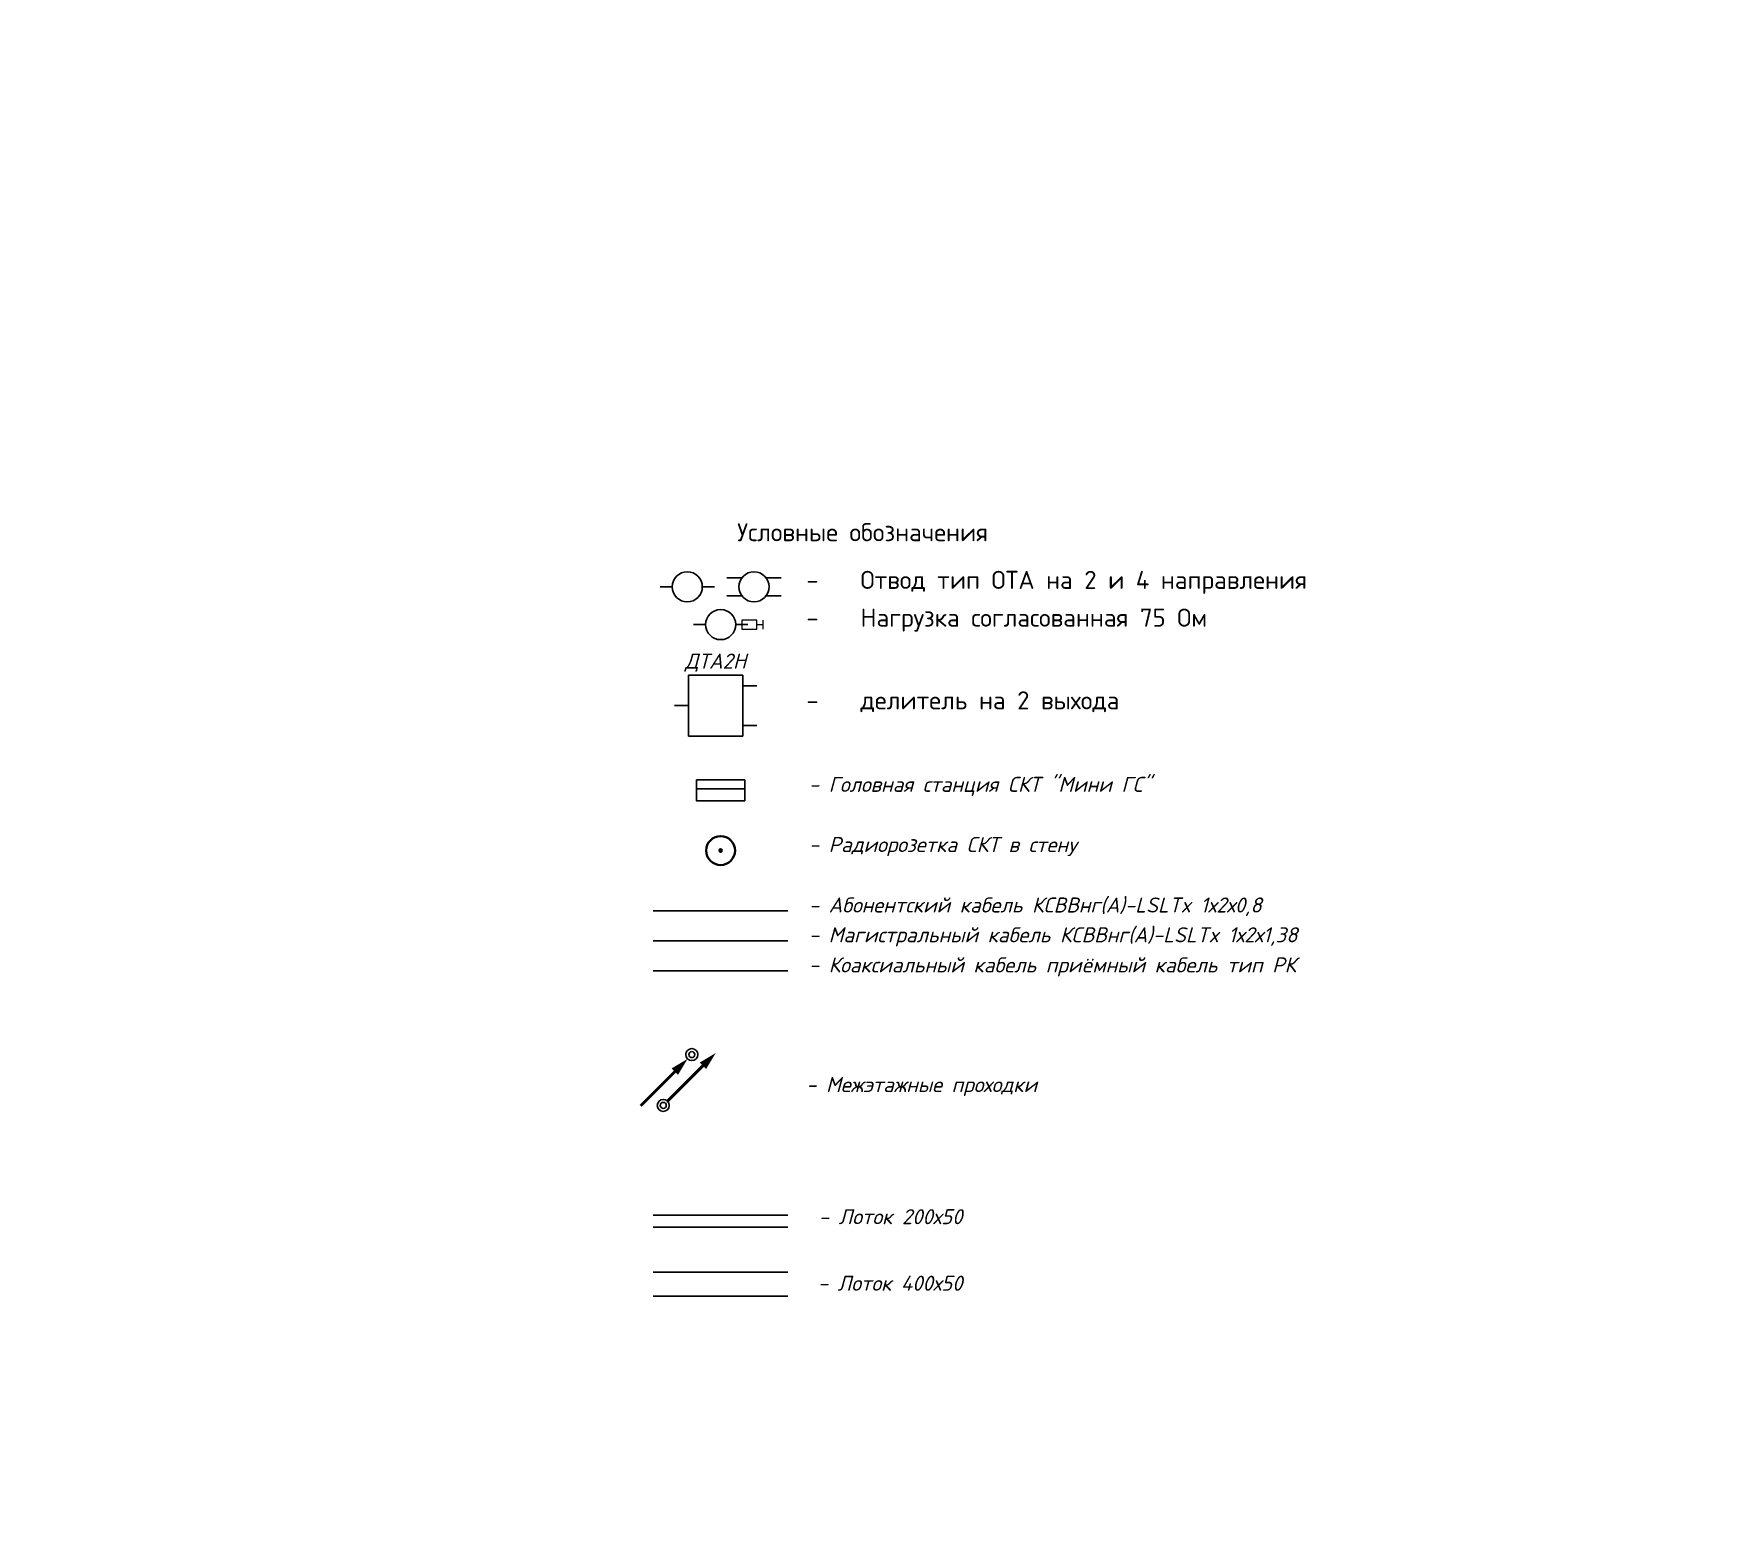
# Model space of a CAD drawing. Header units: millimetres. Extents: x 6978 to 1314263, y -121946 to 20667.
# Drawn here: x 53453 to 81423, y -117034 to -92144 of the extents above; entities that cross this region are included whole.
import ezdxf

# ---------------------------------------------------------------- set-up
doc = ezdxf.new("R2010")
doc.units = ezdxf.units.MM
doc.set_wipeout_variables(frame=1)
doc.linetypes.add('$AUDIT_BAD_LTYPE2', pattern=[0, 0, 0])
doc.layers.get('Defpoints').update_dxf_attribs({"lineweight": 50, "true_color": 0xbeff1a})
for name, color, linetype, lineweight in [('СС Текст', 7, 'Continuous', 25), ('СС_Схема', 7, 'Continuous', 30), ('ТВ. Абонентская', 3, 'Continuous', 30), ('текст', 7, 'Continuous', 13), ('Текст Радио', 7, 'Continuous', 20), ('Часофикация', 250, 'Continuous', 20)]:
    doc.layers.add(name, color=color, linetype=linetype, lineweight=lineweight)
doc.styles.add('DEN', font='isocpeur.ttf', dxfattribs={"height": 300})
doc.styles.add('ISOCPEUR', font='isocpeui.ttf', dxfattribs={"height": 2.5})

# ---------------------------------------------------------------- blocks, each defined once
blk = doc.blocks.new('*U271')
at = {"color": 0}
blk.add_lwpolyline([(-0.71, -0.71, 0, 1.5, 0), (-2.83, -2.83, 2, 2, 0)], format="xyseb", dxfattribs=at)
at = {"color": 0, "const_width": 0.5}
blk.add_lwpolyline([(-8.5, -8.5), (-2.83, -2.83)], dxfattribs=at)
at = {"color": 0}
for radius in [1, 0.5]:
    blk.add_circle((0, 0), radius, dxfattribs=at)
blk = doc.blocks.new('*U270')
at = {"color": 0}
blk.add_lwpolyline([(8.71, 8.71, 0, 1.5, 0), (6.59, 6.59, 2, 2, 0)], format="xyseb", dxfattribs=at)
at = {"color": 0, "const_width": 0.5}
blk.add_lwpolyline([(0.71, 0.71), (6.59, 6.59)], dxfattribs=at)
at = {"color": 0}
for radius in [1, 0.5]:
    blk.add_circle((0, 0), radius, dxfattribs=at)
blk = doc.blocks.new('*U275')
at = {"color": 0, "lineweight": 30}
blk.add_lwpolyline([(800, 0), (800, 350), (0, 350), (0, 0)], close=True, dxfattribs=at)
blk.add_lwpolyline([(800, 200), (0, 200)], dxfattribs=at)
blk = doc.blocks.new('A$C13B90458')
at = {"lineweight": 40}
for radius in [200, 18.8]:
    blk.add_circle((0, 0), radius, dxfattribs=at)
blk = doc.blocks.new('*U290')
for p, q in [((0, 0), (0, 10.09)), ((0, 10.09), (9, 10.09)), ((9, 10.09), (9, 0)), ((9, 8.33), (11.33, 8.33)), ((-2.33, 5.05), (0, 5.05)), ((9, 0), (0, 0)), ((9, 1.77), (11.33, 1.77))]:
    blk.add_line(p, q)
at = {"style": 'ISOCPEUR'}
blk.add_attdef('НАЗВАНИЕ', (-0.61, 11.2), '', height=2.5, dxfattribs=at)
blk = doc.blocks.new('*U292')
at = {"color": 0, "lineweight": 30}
for p, q in [((0, 250), (0, 450)), ((0, -450), (0, -250))]:
    blk.add_line(p, q, dxfattribs=at)
at = {"color": 0, "linetype": '$AUDIT_BAD_LTYPE2', "lineweight": 30}
blk.add_circle((0, 0), 250, dxfattribs=at)
blk = doc.blocks.new('*U291')
at = {"color": 0, "lineweight": 30}
for p, q in [((-150, 200), (-150, 450)), ((150, 200), (150, 450)), ((-150, -450), (-150, -200)), ((150, -450), (150, -200))]:
    blk.add_line(p, q, dxfattribs=at)
at = {"color": 0, "linetype": '$AUDIT_BAD_LTYPE2', "lineweight": 30}
blk.add_circle((0, 0), 250, dxfattribs=at)
blk = doc.blocks.new('Нагр 75 Ом')
for points in [[(2.5, 0), (3.5, 0)], [(3.5, 0.75), (3.5, -0.75)]]:
    blk.add_lwpolyline(points)
at = {"layer": 'Часофикация'}
blk.add_lwpolyline([(2.5, 0.75), (0, 0.75), (0, -0.75), (2.5, -0.75)], close=True, dxfattribs=at)

msp = doc.modelspace()

# ---------------------------------------------------------------- linework, layer by layer
at = {"layer": 'Defpoints'}
msp.add_ray((132281.7, 0), (0, -1), dxfattribs=at)

# ---------------------------------------------------------------- wipeouts: each hides what was drawn before it
msp.add_wipeout([(53452.5, -92948.6), (54121.6, -117034.3), (81423.1, -116949.1), (81187.8, -92144)]).dxf.layer = 'Текст Радио'

# ---------------------------------------------------------------- next in the draw order: linework, layer by layer
at = {"layer": 'СС_Схема', "color": 3}
msp.add_line((63752.5, -106720.7), (65991.3, -106720.7), dxfattribs=at)
at = {"layer": 'СС_Схема', "color": 1}
msp.add_line((63752.5, -107220.7), (65991.3, -107220.7), dxfattribs=at)
at = {"layer": 'СС_Схема', "color": 4}
msp.add_line((63752.5, -107720.7), (65991.3, -107720.7), dxfattribs=at)
at = {"layer": 'СС_Схема', "color": 67, "true_color": 0x727430}
for p, q in [((65991.3, -111780.3), (63752.5, -111780.3)), ((63752.5, -111980.3), (65991.3, -111980.3)), ((65991.3, -112726.5), (63752.5, -112726.5)), ((63752.5, -113126.5), (65991.3, -113126.5))]:
    msp.add_line(p, q, dxfattribs=at)

# ---------------------------------------------------------------- next in the draw order: block references
at = {"layer": 'СС Текст', "color": 3, "rotation": 270}
for name, p in [('*U292', (64317.6, -101337.3)), ('*U291', (65426.3, -101337.3)), ('*U292', (64871.9, -101965.1))]:
    msp.add_blockref(name, p, dxfattribs=at)
at = {"layer": 'СС_Схема', "xscale": 100, "yscale": 100, "zscale": 100}
msp.add_blockref('*U290', (64338.7, -103816.8), dxfattribs=at).add_auto_attribs({'НАЗВАНИЕ': 'ДТА2Н'})
at = {"layer": 'СС_Схема', "color": 5, "lineweight": 30}
msp.add_blockref('*U275', (64471.9, -104895.7), dxfattribs=at)
at = {"layer": 'СС_Схема', "color": 67, "true_color": 0x727430, "xscale": 100, "yscale": 100, "zscale": 100}
for name, p in [('*U271', (64393.1, -109111.7)), ('*U270', (63919, -109955.7))]:
    msp.add_blockref(name, p, dxfattribs=at)
at = {"layer": 'ТВ. Абонентская', "lineweight": 30, "ltscale": 5, "xscale": 1.2, "yscale": 1.2, "zscale": 1.2}
msp.add_blockref('A$C13B90458', (64871.9, -105720.7), dxfattribs=at)
at = {"layer": 'Текст Радио', "xscale": 100, "yscale": 100, "zscale": 100}
msp.add_blockref('Нагр 75 Ом', (65221.9, -101965.1), dxfattribs=at)

# ---------------------------------------------------------------- next in the draw order: texts
at = {"layer": 'СС_Схема', "ltscale": 100, "char_height": 250, "attachment_point": 5, "style": 'ISOCPEUR'}
for s, width, insert in [('\\pxql;- Головная станция СКТ "Мини ГС"', 11139.526, (71907.5, -104654.2)), ('\\pxql;- Радиорозетка СКТ в стену', 11139.526, (71907.5, -105654.2)), ('\\pxql;- Абонентский кабель КСВВнг(А)-LSLTx 1х2х0,8', 11139.526, (71907.5, -106654.2)), ('\\pxql;- Магистральный кабель КСВВнг(А)-LSLTx 1х2х1,38', 11139.526, (71907.5, -107154.2)), ('\\pxql;- Коаксиальный кабель приёмный кабель тип РК', 11139.526, (71907.5, -107654.2)), ('\\pxql;- Межэтажные проходки', 7258.592, (69923, -109643.6)), ('- {\\C7;Лоток 200х50\\P\\pxql;} ', 2852.05, (67697.2, -112013.3)), ('- {\\C7;Лоток 400х50} ', 2852.05, (67689.3, -112910.6))]:
    msp.add_mtext_dynamic_manual_height_columns(s, width=width, gutter_width=12.5, heights=[0], dxfattribs=dict(at, insert=insert))
at = {"layer": 'текст', "color": 7, "char_height": 300, "width": 13430.631, "attachment_point": 1, "style": 'DEN'}
for s, insert in [('\\pxi-3,l5,sm1.5,t5;Условные обозначения', (64546.5, -100280.2)), ('\\pxi-3,l5,sm1.5,t5;-^IОтвод тип ОТА на 2 и 4 направления', (65696.4, -101071.8)), ('\\pxi-3,l5,sm1.5,t5;-^IНагрузка согласованная 75 Ом', (65696.4, -101699.6)), ('\\pxi-3,l5,sm1.5,t5;-^Iделитель на 2 выхода', (65696.4, -103073.4))]:
    msp.add_mtext(s, dxfattribs=dict(at, insert=insert))

doc.saveas('drawing.dxf')
